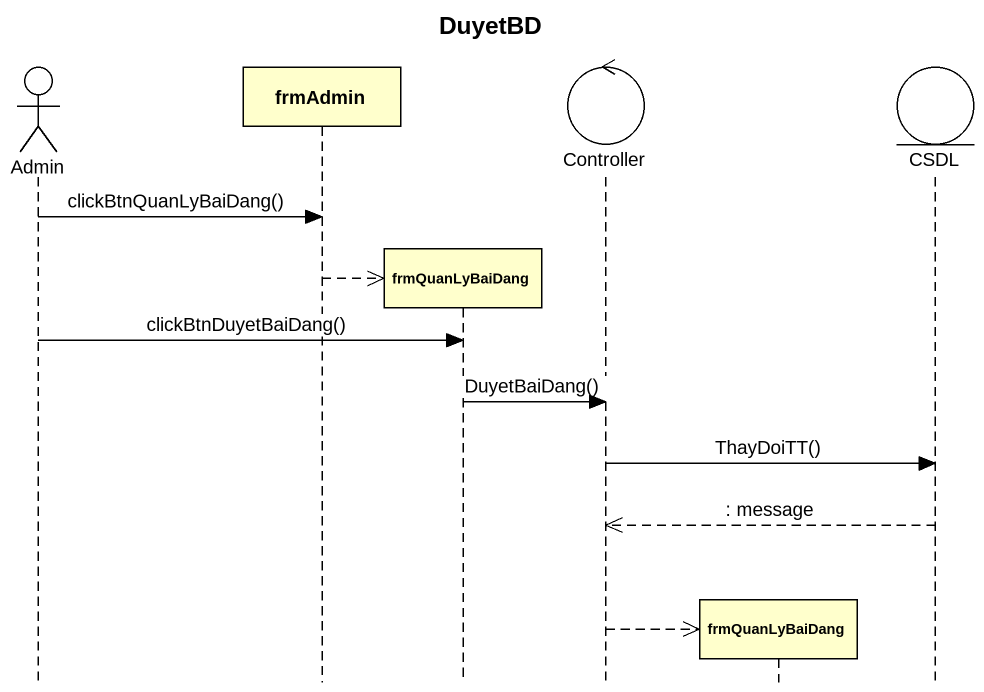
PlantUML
@startuml
title DuyetBD
hide footbox
actor Admin
participant frmAdmin
participant frmQuanLyBaiDang
control Controller
participant "frmQuanLyBaiDang" as frmQuanLyBaiDang_2
entity CSDL

Admin -> frmAdmin : clickBtnQuanLyBaiDang()
frmAdmin -->> frmQuanLyBaiDang **
Admin -> frmQuanLyBaiDang : clickBtnDuyetBaiDang()
frmQuanLyBaiDang -> Controller : DuyetBaiDang()
Controller -> CSDL : ThayDoiTT()
CSDL -->> Controller : : message
Controller -->> frmQuanLyBaiDang_2 **
@enduml
